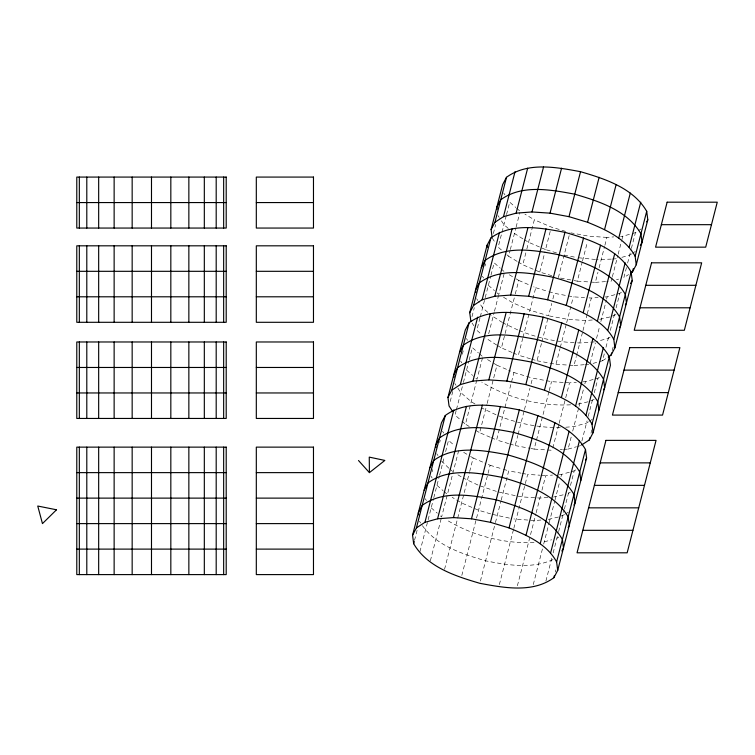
<?xml version="1.0" encoding="UTF-8"?>
<svg xmlns="http://www.w3.org/2000/svg" width="755" height="755" viewBox="0 0 755 755"><rect width="100%" height="100%" fill="white"/><g stroke="black" fill="none" stroke-linecap="round" stroke-linejoin="round"><path stroke-width="0.57" stroke-dasharray="3.77 2.83" d="M414.533 540.325L417.421 529.076M432.153 471.743L432.728 469.497M439.665 442.515L440.24 440.259M450.207 401.481L452.811 391.354M462.343 354.255L463.211 350.886M471.998 316.666L474.31 307.672M485.003 266.071L485.578 263.825M493.355 233.55L495.667 224.556M419.922 551.688L433.502 498.847M433.785 497.715L439.278 476.358M439.57 475.235L444.478 456.124M445.629 451.622L448.517 440.382L454.604 445.695M456.18 410.588L455.02 415.09L461.107 420.403M456.464 409.465L463.108 383.606M463.4 382.483L468.883 361.126M469.176 360.003L472.356 347.63L478.443 352.944M479.991 317.912L476.811 330.275L482.03 334.833M480.284 316.789L484.899 298.801M485.191 297.678L490.684 276.311M490.967 275.188L494.148 262.825L500.235 268.138M506.256 215.685L498.168 247.159L502.519 250.962M506.548 214.562L509.729 202.189L515.807 207.512M430.359 560.795L441.335 518.072M447.111 495.591L441.618 516.948L438.145 513.91M458.662 450.622L447.404 494.468L443.921 491.43M469.242 426.462L465.457 424.197L476.716 380.35M482.502 357.87L477.009 379.227L473.536 376.188M488.693 333.767L494.176 312.41M494.468 311.286L498.517 295.545M517.118 261.372L508.606 256.275L510.05 250.651M510.333 249.527L515.825 228.17M516.118 227.047L519.874 212.429M444.544 569.289L469.384 472.602M469.676 471.479L473.14 457.983L469.355 455.727M490.25 437.249L479.642 432.69L486.862 404.586M487.154 403.463L496.969 365.241L492.241 362.409M512.041 352.443L501.433 347.885L515.014 295.045M515.297 293.921L518.77 280.426L514.042 277.595M551.801 275.679L539.759 272.055L522.79 264.769L526.546 250.15M526.83 249.027L534.342 219.799L524.885 214.137M461.805 575.461L476.245 519.242M476.537 518.119L490.118 465.278L484.814 463.004M508.653 443.6L496.611 439.986L513.947 372.526L508.644 370.252M530.444 358.795L518.402 355.171L522.743 338.306M523.026 337.183L535.739 287.721L533.615 286.806M539.759 272.055L544.959 251.821M556.482 252.868L545.544 249.575L550.744 229.341M480.406 581.048L495.138 523.715M495.431 522.592L500.914 501.226M501.207 500.103L508.719 470.875L520.988 473.149M509.748 443.931L515.212 445.582L517.817 435.465M518.109 434.333L524.168 410.729M524.461 409.606L529.953 388.24M531.105 383.748L532.549 378.123L551.509 381.643L563.909 382.464M531.539 359.125L537.013 360.767L541.628 342.779M541.92 341.656L547.988 318.044M503.528 297.253L512.985 302.915L529.963 310.201L548.564 315.798L551.745 303.434M552.896 298.933L554.34 293.317L573.309 296.828L584.578 297.583M558.36 277.651L569.921 232.682M499.366 584.568L513.523 529.481M513.815 528.358L527.679 474.395L540.08 475.216M530.831 448.479L534.181 449.093L536.201 441.231M536.494 440.099L548.913 391.76M549.206 390.637L551.509 381.643M537.013 360.767L555.973 364.287L560.021 348.546M560.304 347.423L566.373 323.81M566.665 322.687L573.309 296.828M573.979 280.549L577.33 281.171L582.237 262.06M582.53 260.937L587.437 241.827M517.401 585.767L535.89 513.815M536.182 512.692L540.806 494.704M541.958 490.212L545.714 475.593L552.518 475.074M552.792 448.045L558.86 424.442M559.144 423.31L569.544 382.842L576.348 382.323M555.973 364.287L574.008 365.486L576.32 356.492M576.603 355.369L582.671 331.756M582.964 330.633L587.003 314.892M587.296 313.769L591.335 298.027L598.139 297.517M590.854 282.068L595.365 282.37L597.96 272.253M599.121 267.761L604.604 246.394M604.897 245.271L606.916 237.4L613.721 236.891M533.275 584.568L542.524 548.592M543.676 544.1L548.876 523.857M549.168 522.734L554.651 501.377M554.944 500.254L559.851 481.133M561.012 476.641L561.588 474.395L570.006 472.045M563.551 449.442L568.09 449.093L571.554 435.607M572.715 431.105L578.774 407.502M579.066 406.379L583.691 388.391M584.842 383.889L585.418 381.643L598.054 378.123L599.951 376.877M590.165 363.164L595.365 342.93M596.526 338.429L599.706 326.066M600.857 321.564L606.35 300.207M606.633 299.084L607.209 296.828L615.636 294.488M612.107 277.802L611.239 281.171L606.699 281.511M612.39 276.679L617.883 255.313M618.166 254.19L621.639 240.703M621.922 239.571L622.79 236.202L631.218 233.861M545.912 581.048L551.981 557.445M553.132 552.943L558.332 532.709M558.624 531.586L564.108 510.22M564.4 509.097L569.025 491.109M570.469 485.493L574.225 470.875L577.065 469.006M581.878 441.08L587.079 420.846M588.23 416.345L592.854 398.357M594.298 392.742L598.054 378.123M599.357 361.645L602.509 360.767L604.821 351.773M605.982 347.281L608.87 336.032M610.314 330.416L614.938 312.428M616.089 307.927L619.846 293.317L621.742 292.072M626.471 267.534L623.866 277.651L628.613 274.546M627.622 263.042L631.095 249.546M631.378 248.423L635.427 232.682L637.324 231.445M555.312 572.082L555.888 569.836M590.986 433.238L591.854 429.869M612.201 350.679L613.353 346.177M638.268 230.822L641.108 228.954M631.548 253.925L629.651 255.171L621.223 257.512M632.492 253.302L635.332 251.443M615.967 314.552L610.908 316.675M610.191 337.041L608.294 338.287L596.714 341.505M602.509 360.767L607.256 357.662M594.176 399.367L589.117 401.49M588.39 421.847L586.503 423.093L573.866 426.613L564.797 427.302M589.344 421.233L592.184 419.365M568.44 493.364L570.336 492.118M564.561 514.599L559.512 516.722M565.514 513.976L568.355 512.116M556.888 538.334L558.785 537.088M553.009 559.568C531.973 569.185 507.539 565.174 485.607 560.814C462.107 553.859 435.314 545.487 421.233 523.942M632.265 233.559L635.427 232.682M616.505 279.709L618.609 279.123M616.684 294.195L619.846 293.317M609.861 316.968L599.168 319.488M593.043 363.41L598.3 361.938M588.069 401.783L577.377 404.293M568.09 449.093L576.509 446.752M577.566 446.46L580.718 445.582M571.063 471.752L574.225 470.875M563.183 494.827L553.547 497.045M558.455 517.015L547.762 519.534M544.251 541.845L551.622 539.797M620.525 236.372L622.79 236.202M611.342 259.116L596.629 259.588M612.475 259.031L617.014 258.691M595.365 282.37L605.567 281.596M604.944 296.998L607.209 296.828M592.364 319.997L585.559 320.516L567.524 319.318L548.564 315.798M594.525 341.883L579.783 343.006L575.272 342.704M574.008 365.486L584.21 364.712M585.342 364.627L588.749 364.372M583.153 381.813L585.418 381.643M570.572 404.812C539.721 406.332 508.115 398.121 481.737 382.058M560.257 427.641C538.702 427.783 517.024 423.423 497.092 415.222M560.153 449.697L562.418 449.527M559.323 474.565L561.588 474.395M547.875 497.479L539.938 498.073L521.903 496.875L516.326 495.846M540.967 520.044L534.163 520.563L513.891 518.949M534.049 542.619C503.566 543.77 472.404 535.691 446.347 519.78M606.916 237.4L588.881 236.202L571.035 232.889M595.506 259.512L577.528 257.653M577.33 281.171L589.731 281.993M589.089 297.885L591.335 298.027M574.149 342.628C555.218 341.855 536.38 337.627 518.883 330.407M565.042 382.54L569.544 382.842M534.181 449.093L552.216 450.301M541.203 475.291L545.714 475.593M564.145 255.171L576.414 257.446M560.597 278.066L572.866 280.341M515.212 445.582L529.717 448.272M522.101 473.357L527.679 474.395M515.212 495.639L497.469 491.713M509.436 518.119L491.694 514.202M565.542 231.37L551.32 227.085L534.342 219.799M535.739 287.721L547.771 291.336M548.866 291.666L554.34 293.317M513.947 372.526L532.549 378.123M490.118 465.278L502.151 468.902M503.245 469.232L508.719 470.875M496.375 491.382L479.029 485.484M490.599 513.872L478.557 510.248L461.588 502.962L452.132 497.3M545.544 249.575L528.566 242.28L523.838 239.448M518.77 280.426L529.378 284.984M517.817 329.954L503.425 323.131M513.098 352.896L518.402 355.171M496.969 365.241L507.577 369.79M496.026 414.769L481.633 407.945M491.307 437.702L496.611 439.986M473.14 457.983L483.747 462.541M477.972 485.031L463.579 478.208M522.894 238.882L512.645 232.276M518.062 261.938L522.79 264.769M509.304 274.763L513.089 277.028M502.481 322.564L491.288 315.382M496.705 345.054L485.512 337.872M497.649 345.62L501.433 347.885M487.513 359.578L491.297 361.843M475.018 403.982L471.233 401.717L460.795 392.6L456.624 386.22M475.858 430.425L479.642 432.69M463.683 452.33L468.411 455.161M457.907 474.81L462.636 477.641M516.684 208.267L520.157 211.306M508.294 228.472L503.944 224.679L499.772 218.299M506.86 254.756L508.606 256.275M501.103 268.893L504.576 271.932L498.8 294.422L495.327 291.383M488.372 285.305L494.459 290.618M487.805 312.343L482.587 307.795L478.415 301.415M479.312 353.708L482.785 356.747M466.581 370.12L472.658 375.433M461.975 421.158L465.457 424.197M448.829 468.185L441.552 461.041M449.697 468.94L453.179 471.979M436.966 485.352L443.053 490.665M431.19 507.841L437.277 513.155M503.755 193.082L504.953 194.903M497.979 215.562L499.168 217.383M492.203 238.052L495.186 242.61M482.398 276.198L483.596 278.019M476.622 298.678L477.811 300.499M472.035 322.989L473.829 325.716M466.382 338.523L467.581 340.345M460.607 361.003L461.805 362.825M454.831 383.493L456.02 385.314M442.553 431.265L443.742 433.096M436.777 453.755L437.966 455.576M431.001 476.235L432.19 478.066M425.216 498.725L426.415 500.546M419.44 521.214L420.639 523.036"/><path stroke-width="1.13" d="M412.57 535.201L441.458 422.781L445.299 415.486C466.514 399.895 495.289 405.407 519.336 409.889C543.836 417.071 571.931 426.094 585.502 449.499L586.597 457.983L557.709 570.412L553.868 577.707C532.652 593.288 503.878 587.786 479.831 583.304C455.331 576.122 427.236 567.099 413.664 543.694L412.57 535.201L416.411 527.915L445.299 415.486M452.632 411.437L449.055 405.973L447.951 397.479L465.288 330.029L469.138 322.734C490.344 307.143 519.119 312.655 543.175 317.138C567.666 324.32 595.77 333.342 609.332 356.747L610.436 365.241L593.1 432.69L589.249 439.986L581.671 444.959M470.846 321.168L469.742 312.674L487.079 245.215L490.929 237.929C512.145 222.338 540.92 227.84 564.966 232.332C589.457 239.505 617.562 248.527 631.123 271.932L632.228 280.426L614.891 347.885L611.04 355.171L608.2 357.039M492.062 236.985L491.099 229.558L502.66 184.588L506.501 177.293C527.717 161.712 556.492 167.214 580.538 171.696C605.038 178.878 633.143 187.901 646.705 211.306L647.799 219.799L636.248 264.769L632.397 272.055L630.5 273.301M447.951 397.479L451.801 390.193L469.138 322.734M469.742 312.674L473.593 305.379L490.929 237.929M491.099 229.558L494.95 222.263L506.501 177.293M413.664 543.694L414.24 541.448M416.411 527.915L424.942 522.318L453.83 409.889M451.801 390.193L460.333 384.597L477.67 317.138M473.593 305.379L482.124 299.782L499.461 232.332M494.95 222.263L503.481 216.666L515.033 171.696M424.942 522.318L437.579 518.798L466.467 406.369M460.333 384.597L472.97 381.077L490.297 313.618M482.124 299.782L494.761 296.271L512.088 228.812M503.481 216.666L516.118 213.155L527.669 168.186M437.579 518.798L453.453 517.6L482.341 405.171M472.97 381.077L488.844 379.878L506.171 312.419M494.761 296.271L510.635 295.063L527.962 227.614M516.118 213.155L531.992 211.957L543.543 166.987M453.453 517.6L471.488 518.798L500.376 406.369M488.844 379.878L506.869 381.077L524.206 313.618M510.635 295.063L528.67 296.271L545.997 228.812M531.992 211.957L550.027 213.155L561.578 168.186M471.488 518.798L490.448 522.318L519.336 409.889M506.869 381.077L525.839 384.597L543.175 317.138M528.67 296.271L547.63 299.782L564.966 232.332M550.027 213.155L568.987 216.666L580.538 171.696M557.709 570.412L556.614 561.918C546.941 543.949 527.047 535.295 509.049 527.915L537.938 415.486M593.1 432.69L592.005 424.197C582.332 406.228 562.428 397.574 544.44 390.193L561.777 322.734M614.891 347.885L613.796 339.391C604.123 321.422 584.228 312.759 566.231 305.379L583.568 237.929M636.248 264.769L635.153 256.275C625.48 238.306 605.585 229.652 587.588 222.263L599.14 177.293M526.027 535.201L554.916 422.781M561.409 397.479L578.745 330.029M583.209 312.674L600.536 245.215M604.557 229.558L616.118 184.588M540.212 543.694L569.1 431.265M575.603 405.973L592.93 338.523M597.394 321.168L614.721 253.708M618.751 238.052L630.302 193.082M550.64 552.811L579.529 440.382M586.031 415.09L603.368 347.63M607.822 330.275L625.159 262.825M629.179 247.159L640.74 202.189M556.614 561.918L585.502 449.499M592.005 424.197L609.332 356.747M613.796 339.391L631.123 271.932M635.153 256.275L646.705 211.306M553.868 577.707L554.444 575.461M589.249 439.986L589.834 437.74M611.04 355.171L611.625 352.925M632.397 272.055L633.266 268.686M481.303 267.704L485.144 260.409C506.36 244.828 535.135 250.33 559.181 254.812C583.681 261.994 611.786 271.017 625.348 294.422L626.452 302.915L625.348 304.992M459.512 352.51L463.353 345.224C484.568 329.633 513.343 335.135 537.39 339.627C561.89 346.8 589.985 355.822 603.556 379.227L604.651 387.721L603.556 389.807M429.897 467.751L433.748 460.456C454.963 444.865 483.738 450.376 507.785 454.859C532.284 462.041 560.38 471.063 573.951 494.468L575.046 502.962L573.942 505.038M424.121 490.231L427.972 482.945C449.187 467.354 477.962 472.856 502.009 477.349C526.499 484.521 554.604 493.543 568.166 516.948L569.27 525.442L568.166 527.528M646.705 221.876L647.799 219.799M640.382 245.403L642.024 242.28L640.929 233.786C627.358 210.381 599.262 201.368 574.763 194.186C550.716 189.703 521.941 184.192 500.725 199.782L496.884 207.068L497.158 209.192M630.576 283.55L632.228 280.426M619.572 327.481L620.667 325.396L619.572 316.902C606.001 293.497 577.905 284.484 553.406 277.302C529.359 272.81 500.584 267.308 479.368 282.899L475.527 290.184L475.801 292.308M585.502 460.069L586.597 457.983M561.843 551.056L563.494 547.932L562.39 539.438C548.828 516.033 520.723 507.011 496.224 499.829C472.177 495.346 443.402 489.844 422.196 505.425L418.345 512.721L418.619 514.844M369.412 472.63L384.852 460.427L369.261 457.115L369.412 472.63L358.512 460.522M76.784 202.566L226.207 202.566M256.313 202.566L313.476 202.566M661.361 224.679L711.474 224.679M76.784 271.309L226.207 271.309M256.313 271.309L313.476 271.309M645.78 285.305L695.893 285.305M76.784 296.8L226.207 296.8M256.313 296.8L313.476 296.8M640.004 307.795L690.117 307.795M76.784 367.468L226.207 367.468M256.313 367.468L313.476 367.468M623.989 370.12L674.102 370.12M618.203 392.6L668.326 392.6M76.784 392.959L226.207 392.959M256.313 392.959L313.476 392.959M600.149 462.872L650.272 462.872M76.784 472.63L226.207 472.63M256.313 472.63L313.476 472.63M594.374 485.352L644.487 485.352M76.784 498.121L226.207 498.121M256.313 498.121L313.476 498.121M588.598 507.841L638.711 507.841M76.784 523.611L226.207 523.611M256.313 523.611L313.476 523.611M582.822 530.321L632.935 530.321M76.784 549.111L226.207 549.111M256.313 549.111L313.476 549.111M568.987 216.666L587.588 222.263M547.63 299.782L566.231 305.379M525.839 384.597L544.44 390.193M490.448 522.318L509.049 527.915M598.875 410.21L597.781 401.717C584.21 378.312 556.114 369.289 531.614 362.107C507.568 357.625 478.793 352.123 457.577 367.704L453.736 374.999L454.01 377.123M580.822 480.473L579.727 471.979C566.156 448.574 538.06 439.552 513.56 432.379C489.514 427.887 460.739 422.385 439.523 437.966L435.673 445.261L435.956 447.385M487.079 245.215L487.352 247.338M223.659 177.076L223.659 228.057M223.659 245.819L223.659 322.3M223.659 341.977L223.659 418.449M223.659 447.13L223.659 574.602M216.194 177.076L216.194 228.057M216.194 245.819L216.194 322.3M216.194 341.977L216.194 418.449M216.194 447.13L216.194 574.602M204.322 177.076L204.322 228.057M204.322 245.819L204.322 322.3M204.322 341.977L204.322 418.449M204.322 447.13L204.322 574.602M188.854 177.076L188.854 228.057M188.854 245.819L188.854 322.3M188.854 341.977L188.854 418.449M188.854 447.13L188.854 574.602M170.828 177.076L170.828 228.057M170.828 245.819L170.828 322.3M170.828 341.977L170.828 418.449M170.828 447.13L170.828 574.602M151.491 177.076L151.491 228.057M151.491 245.819L151.491 322.3M151.491 341.977L151.491 418.449M151.491 447.13L151.491 574.602M132.163 177.076L132.163 228.057M132.163 245.819L132.163 322.3M132.163 341.977L132.163 418.449M132.163 447.13L132.163 574.602M114.137 177.076L114.137 228.057M114.137 245.819L114.137 322.3M114.137 341.977L114.137 418.449M114.137 447.13L114.137 574.602M98.669 177.076L98.669 228.057M98.669 245.819L98.669 322.3M98.669 341.977L98.669 418.449M98.669 447.13L98.669 574.602M86.797 177.076L86.797 228.057M86.797 245.819L86.797 322.3M86.797 341.977L86.797 418.449M86.797 447.13L86.797 574.602M79.332 177.076L79.332 228.057M79.332 245.819L79.332 322.3M79.332 341.977L79.332 418.449M79.332 447.13L79.332 574.602M605.935 440.382L577.047 552.811L627.16 552.811L656.048 440.382L605.935 440.382M629.764 347.63L612.428 415.09L662.55 415.09L679.877 347.63L629.764 347.63M651.556 262.825L634.219 330.275L684.341 330.275L701.669 262.825L651.556 262.825M667.137 202.189L655.576 247.159L705.698 247.159L717.25 202.189L667.137 202.189M56.502 509.785L42.459 523.611L37.75 506.029L56.502 509.785M226.207 177.076L76.784 177.076L76.784 228.057L226.207 228.057L226.207 177.076M313.476 177.076L256.313 177.076L256.313 228.057L313.476 228.057L313.476 177.076M226.207 245.819L76.784 245.819L76.784 322.3L226.207 322.3L226.207 245.819M313.476 245.819L256.313 245.819L256.313 322.3L313.476 322.3L313.476 245.819M226.207 341.977L76.784 341.977L76.784 418.449L226.207 418.449L226.207 341.977M313.476 341.977L256.313 341.977L256.313 418.449L313.476 418.449L313.476 341.977M226.207 447.13L76.784 447.13L76.784 574.602L226.207 574.602L226.207 447.13M313.476 447.13L256.313 447.13L256.313 574.602L313.476 574.602L313.476 447.13"/></g></svg>
